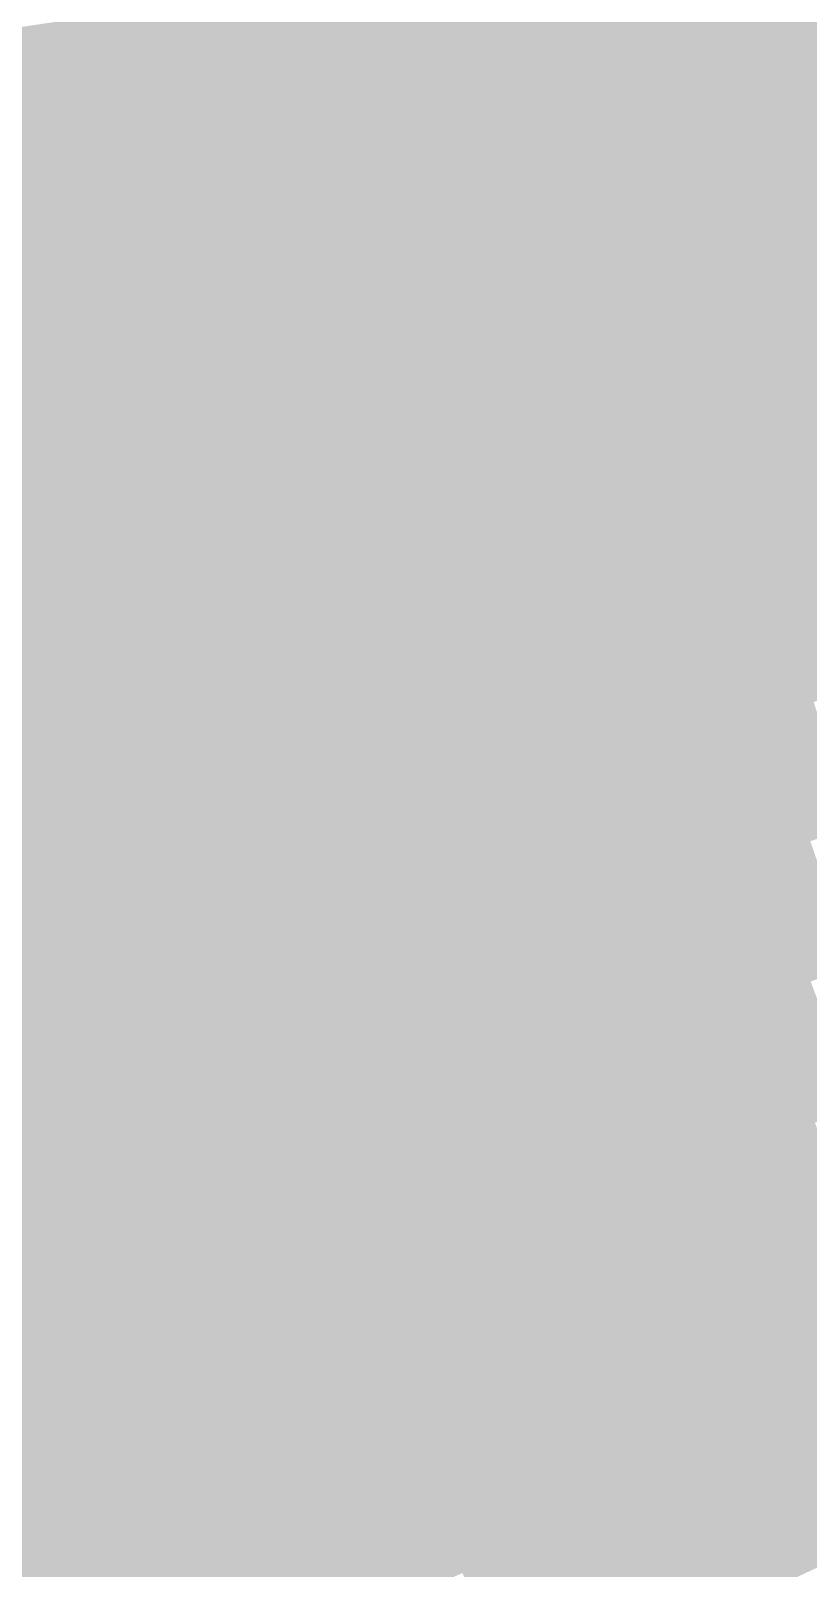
# Model space of a CAD drawing. Header units: inches. Extents: x -266 to 784, y -170 to 213.
# Drawn here: x -130.21 to -113.04, y -53.39 to -19.43 of the extents above; entities that cross this region are included whole.
import ezdxf

# ---------------------------------------------------------------- set-up
doc = ezdxf.new("R2010")
doc.units = ezdxf.units.IN
doc.header["$MEASUREMENT"] = 0

msp = doc.modelspace()

# ---------------------------------------------------------------- linework, layer by layer
at = {"color": 141, "true_color": 0x74d7ea}
msp.add_solid([(-113.306929, -19.660617), (-114.292207, -19.831579), (-113.755299, -16.874005), (-114.744475, -17.020735)], dxfattribs=at)
at = {"color": 141, "true_color": 0x76dbee}
msp.add_solid([(-112.321651, -19.489655), (-113.306929, -19.660617), (-112.766122, -16.727274), (-113.755299, -16.874005)], dxfattribs=at)
at = {"color": 133, "true_color": 0x6eccdd}
msp.add_solid([(-116.262762, -20.173503), (-117.248039, -20.344465), (-116.722828, -17.314196), (-117.712005, -17.460926)], dxfattribs=at)
at = {"color": 133, "true_color": 0x70cfe1}
msp.add_solid([(-115.277484, -20.002541), (-116.262762, -20.173503), (-115.733652, -17.167466), (-116.722828, -17.314196)], dxfattribs=at)
at = {"color": 133, "true_color": 0x72d3e5}
msp.add_solid([(-114.292207, -19.831579), (-115.277484, -20.002541), (-114.744475, -17.020735), (-115.733652, -17.167466)], dxfattribs=at)
at = {"color": 133, "true_color": 0x6ac4d4}
msp.add_solid([(-118.233317, -20.515427), (-119.218595, -20.686389), (-118.701181, -17.607657), (-119.690358, -17.754387)], dxfattribs=at)
at = {"color": 133, "true_color": 0x6cc8d9}
msp.add_solid([(-117.248039, -20.344465), (-118.233317, -20.515427), (-117.712005, -17.460926), (-118.701181, -17.607657)], dxfattribs=at)
at = {"color": 143, "true_color": 0x65bccc}
msp.add_solid([(-120.203872, -20.85735), (-121.18915, -21.028312), (-120.679534, -17.901118), (-121.668711, -18.047848)], dxfattribs=at)
at = {"color": 133, "true_color": 0x68c0d0}
msp.add_solid([(-119.218595, -20.686389), (-120.203872, -20.85735), (-119.690358, -17.754387), (-120.679534, -17.901118)], dxfattribs=at)
at = {"color": 143, "true_color": 0x61b4c3}
msp.add_solid([(-122.174428, -21.199274), (-123.159705, -21.370236), (-122.657887, -18.194579), (-123.647064, -18.341309)], dxfattribs=at)
at = {"color": 143, "true_color": 0x63b8c8}
msp.add_solid([(-121.18915, -21.028312), (-122.174428, -21.199274), (-121.668711, -18.047848), (-122.657887, -18.194579)], dxfattribs=at)
at = {"color": 143, "true_color": 0x5ba8b6}
msp.add_solid([(-125.130261, -21.71216), (-126.115538, -21.883122), (-125.625417, -18.63477), (-126.614593, -18.781501)], dxfattribs=at)
at = {"color": 143, "true_color": 0x5dacbb}
msp.add_solid([(-124.144983, -21.541198), (-125.130261, -21.71216), (-124.63624, -18.48804), (-125.625417, -18.63477)], dxfattribs=at)
at = {"color": 143, "true_color": 0x5fb0bf}
msp.add_solid([(-123.159705, -21.370236), (-124.144983, -21.541198), (-123.647064, -18.341309), (-124.63624, -18.48804)], dxfattribs=at)
at = {"color": 135, "true_color": 0x56a0ae}
msp.add_solid([(-127.100816, -22.054084), (-128.086094, -22.225046), (-127.60377, -18.928231), (-128.592946, -19.074962)], dxfattribs=at)
at = {"color": 135, "true_color": 0x59a4b2}
msp.add_solid([(-126.115538, -21.883122), (-127.100816, -22.054084), (-126.614593, -18.781501), (-127.60377, -18.928231)], dxfattribs=at)
at = {"color": 135, "true_color": 0x5298a5}
msp.add_solid([(-129.071371, -22.396007), (-130.056649, -22.566969), (-129.582123, -19.221692), (-130.571299, -19.368423)], dxfattribs=at)
at = {"color": 135, "true_color": 0x549caa}
msp.add_solid([(-128.086094, -22.225046), (-129.071371, -22.396007), (-128.592946, -19.074962), (-129.582123, -19.221692)], dxfattribs=at)
at = {"color": 135, "true_color": 0x5094a1}
msp.add_solid([(-130.056649, -22.566969), (-131.041926, -22.737931), (-130.571299, -19.368423), (-131.560476, -19.515153)], dxfattribs=at)
at = {"color": 141, "true_color": 0x74d5ea}
msp.add_solid([(-112.790307, -22.435387), (-113.771093, -22.630477), (-113.306929, -19.660617), (-114.292207, -19.831579)], dxfattribs=at)
at = {"color": 141, "true_color": 0x76d8ee}
msp.add_solid([(-111.809522, -22.240297), (-112.790307, -22.435387), (-112.321651, -19.489655), (-113.306929, -19.660617)], dxfattribs=at)
at = {"color": 133, "true_color": 0x70cde1}
msp.add_solid([(-114.751878, -22.825568), (-115.732663, -23.020658), (-115.277484, -20.002541), (-116.262762, -20.173503)], dxfattribs=at)
at = {"color": 133, "true_color": 0x72d1e5}
msp.add_solid([(-113.771093, -22.630477), (-114.751878, -22.825568), (-114.292207, -19.831579), (-115.277484, -20.002541)], dxfattribs=at)
at = {"color": 133, "true_color": 0x6cc5d9}
msp.add_solid([(-116.713448, -23.215748), (-117.694234, -23.410839), (-117.248039, -20.344465), (-118.233317, -20.515427)], dxfattribs=at)
at = {"color": 133, "true_color": 0x6ec9dd}
msp.add_solid([(-115.732663, -23.020658), (-116.713448, -23.215748), (-116.262762, -20.173503), (-117.248039, -20.344465)], dxfattribs=at)
at = {"color": 143, "true_color": 0x68bdd0}
msp.add_solid([(-118.675019, -23.605929), (-119.655804, -23.801019), (-119.218595, -20.686389), (-120.203872, -20.85735)], dxfattribs=at)
at = {"color": 133, "true_color": 0x6ac1d4}
msp.add_solid([(-117.694234, -23.410839), (-118.675019, -23.605929), (-118.233317, -20.515427), (-119.218595, -20.686389)], dxfattribs=at)
at = {"color": 143, "true_color": 0x63b6c8}
msp.add_solid([(-120.636589, -23.99611), (-121.617375, -24.1912), (-121.18915, -21.028312), (-122.174428, -21.199274)], dxfattribs=at)
at = {"color": 143, "true_color": 0x65b9cc}
msp.add_solid([(-119.655804, -23.801019), (-120.636589, -23.99611), (-120.203872, -20.85735), (-121.18915, -21.028312)], dxfattribs=at)
at = {"color": 143, "true_color": 0x5faebf}
msp.add_solid([(-122.59816, -24.38629), (-123.578945, -24.581381), (-123.159705, -21.370236), (-124.144983, -21.541198)], dxfattribs=at)
at = {"color": 143, "true_color": 0x61b2c3}
msp.add_solid([(-121.617375, -24.1912), (-122.59816, -24.38629), (-122.174428, -21.199274), (-123.159705, -21.370236)], dxfattribs=at)
at = {"color": 143, "true_color": 0x5ba6b6}
msp.add_solid([(-124.559731, -24.776471), (-125.540516, -24.971561), (-125.130261, -21.71216), (-126.115538, -21.883122)], dxfattribs=at)
at = {"color": 143, "true_color": 0x5daabb}
msp.add_solid([(-123.578945, -24.581381), (-124.559731, -24.776471), (-124.144983, -21.541198), (-125.130261, -21.71216)], dxfattribs=at)
at = {"color": 135, "true_color": 0x569eae}
msp.add_solid([(-126.521301, -25.166652), (-127.502086, -25.361742), (-127.100816, -22.054084), (-128.086094, -22.225046)], dxfattribs=at)
at = {"color": 135, "true_color": 0x59a2b2}
msp.add_solid([(-125.540516, -24.971561), (-126.521301, -25.166652), (-126.115538, -21.883122), (-127.100816, -22.054084)], dxfattribs=at)
at = {"color": 135, "true_color": 0x5296a5}
msp.add_solid([(-128.482872, -25.556832), (-129.463657, -25.751922), (-129.071371, -22.396007), (-130.056649, -22.566969)], dxfattribs=at)
at = {"color": 135, "true_color": 0x549aaa}
msp.add_solid([(-127.502086, -25.361742), (-128.482872, -25.556832), (-128.086094, -22.225046), (-129.071371, -22.396007)], dxfattribs=at)
at = {"color": 135, "true_color": 0x5093a1}
msp.add_solid([(-129.463657, -25.751922), (-130.444442, -25.947013), (-130.056649, -22.566969), (-131.041926, -22.737931)], dxfattribs=at)
at = {"color": 133, "true_color": 0x72cee5}
msp.add_solid([(-113.181447, -25.415744), (-114.157149, -25.634845), (-113.771093, -22.630477), (-114.751878, -22.825568)], dxfattribs=at)
at = {"color": 141, "true_color": 0x74d2ea}
msp.add_solid([(-112.205745, -25.196643), (-113.181447, -25.415744), (-112.790307, -22.435387), (-113.771093, -22.630477)], dxfattribs=at)
at = {"color": 133, "true_color": 0x6ec6dd}
msp.add_solid([(-115.132851, -25.853946), (-116.108553, -26.073048), (-115.732663, -23.020658), (-116.713448, -23.215748)], dxfattribs=at)
at = {"color": 133, "true_color": 0x70cae1}
msp.add_solid([(-114.157149, -25.634845), (-115.132851, -25.853946), (-114.751878, -22.825568), (-115.732663, -23.020658)], dxfattribs=at)
at = {"color": 133, "true_color": 0x6abfd4}
msp.add_solid([(-117.084256, -26.292149), (-118.059958, -26.51125), (-117.694234, -23.410839), (-118.675019, -23.605929)], dxfattribs=at)
at = {"color": 133, "true_color": 0x6cc2d9}
msp.add_solid([(-116.108553, -26.073048), (-117.084256, -26.292149), (-116.713448, -23.215748), (-117.694234, -23.410839)], dxfattribs=at)
at = {"color": 143, "true_color": 0x68bbd0}
msp.add_solid([(-118.059958, -26.51125), (-119.03566, -26.730351), (-118.675019, -23.605929), (-119.655804, -23.801019)], dxfattribs=at)
at = {"color": 143, "true_color": 0x63b3c8}
msp.add_solid([(-120.011362, -26.949453), (-120.987064, -27.168554), (-120.636589, -23.99611), (-121.617375, -24.1912)], dxfattribs=at)
at = {"color": 143, "true_color": 0x65b7cc}
msp.add_solid([(-119.03566, -26.730351), (-120.011362, -26.949453), (-119.655804, -23.801019), (-120.636589, -23.99611)], dxfattribs=at)
at = {"color": 143, "true_color": 0x5fabbf}
msp.add_solid([(-121.962766, -27.387655), (-122.938468, -27.606756), (-122.59816, -24.38629), (-123.578945, -24.581381)], dxfattribs=at)
at = {"color": 143, "true_color": 0x61afc3}
msp.add_solid([(-120.987064, -27.168554), (-121.962766, -27.387655), (-121.617375, -24.1912), (-122.59816, -24.38629)], dxfattribs=at)
at = {"color": 153, "true_color": 0x5ba4b6}
msp.add_solid([(-123.914171, -27.825857), (-124.889873, -28.044959), (-124.559731, -24.776471), (-125.540516, -24.971561)], dxfattribs=at)
at = {"color": 143, "true_color": 0x5da8bb}
msp.add_solid([(-122.938468, -27.606756), (-123.914171, -27.825857), (-123.578945, -24.581381), (-124.559731, -24.776471)], dxfattribs=at)
at = {"color": 135, "true_color": 0x59a0b2}
msp.add_solid([(-124.889873, -28.044959), (-125.865575, -28.26406), (-125.540516, -24.971561), (-126.521301, -25.166652)], dxfattribs=at)
at = {"color": 135, "true_color": 0x5498aa}
msp.add_solid([(-126.841277, -28.483161), (-127.816979, -28.702262), (-127.502086, -25.361742), (-128.482872, -25.556832)], dxfattribs=at)
at = {"color": 135, "true_color": 0x569cae}
msp.add_solid([(-125.865575, -28.26406), (-126.841277, -28.483161), (-126.521301, -25.166652), (-127.502086, -25.361742)], dxfattribs=at)
at = {"color": 133, "true_color": 0x72cbe5}
msp.add_solid([(-112.523625, -28.185701), (-113.493657, -28.428681), (-113.181447, -25.415744), (-114.157149, -25.634845)], dxfattribs=at)
at = {"color": 141, "true_color": 0x74cfea}
msp.add_solid([(-111.553594, -27.942721), (-112.523625, -28.185701), (-112.205745, -25.196643), (-113.181447, -25.415744)], dxfattribs=at)
at = {"color": 135, "true_color": 0x5091a1}
msp.add_solid([(-128.792681, -28.921364), (-129.768383, -29.140465), (-129.463657, -25.751922), (-130.444442, -25.947013)], dxfattribs=at)
at = {"color": 135, "true_color": 0x5294a5}
msp.add_solid([(-127.816979, -28.702262), (-128.792681, -28.921364), (-128.482872, -25.556832), (-129.463657, -25.751922)], dxfattribs=at)
at = {"color": 133, "true_color": 0x70c8e1}
msp.add_solid([(-113.493657, -28.428681), (-114.463688, -28.671661), (-114.157149, -25.634845), (-115.132851, -25.853946)], dxfattribs=at)
at = {"color": 145, "true_color": 0x4e8d9d}
msp.add_solid([(-129.768383, -29.140465), (-130.744085, -29.359566), (-130.444442, -25.947013), (-131.425228, -26.142103)], dxfattribs=at)
at = {"color": 133, "true_color": 0x6cc0d9}
msp.add_solid([(-115.433719, -28.914641), (-116.40375, -29.157622), (-116.108553, -26.073048), (-117.084256, -26.292149)], dxfattribs=at)
at = {"color": 133, "true_color": 0x6ec4dd}
msp.add_solid([(-114.463688, -28.671661), (-115.433719, -28.914641), (-115.132851, -25.853946), (-116.108553, -26.073048)], dxfattribs=at)
at = {"color": 143, "true_color": 0x6abcd4}
msp.add_solid([(-116.40375, -29.157622), (-117.373782, -29.400602), (-117.084256, -26.292149), (-118.059958, -26.51125)], dxfattribs=at)
at = {"color": 143, "true_color": 0x65b5cc}
msp.add_solid([(-118.343813, -29.643582), (-119.313844, -29.886562), (-119.03566, -26.730351), (-120.011362, -26.949453)], dxfattribs=at)
at = {"color": 143, "true_color": 0x68b8d0}
msp.add_solid([(-117.373782, -29.400602), (-118.343813, -29.643582), (-118.059958, -26.51125), (-119.03566, -26.730351)], dxfattribs=at)
at = {"color": 143, "true_color": 0x63b1c8}
msp.add_solid([(-119.313844, -29.886562), (-120.283875, -30.129542), (-120.011362, -26.949453), (-120.987064, -27.168554)], dxfattribs=at)
at = {"color": 143, "true_color": 0x5fa9bf}
msp.add_solid([(-121.253907, -30.372522), (-122.223938, -30.615503), (-121.962766, -27.387655), (-122.938468, -27.606756)], dxfattribs=at)
at = {"color": 143, "true_color": 0x61adc3}
msp.add_solid([(-120.283875, -30.129542), (-121.253907, -30.372522), (-120.987064, -27.168554), (-121.962766, -27.387655)], dxfattribs=at)
at = {"color": 153, "true_color": 0x5ba2b6}
msp.add_solid([(-123.193969, -30.858483), (-124.164, -31.101463), (-123.914171, -27.825857), (-124.889873, -28.044959)], dxfattribs=at)
at = {"color": 153, "true_color": 0x5da5bb}
msp.add_solid([(-122.223938, -30.615503), (-123.193969, -30.858483), (-122.938468, -27.606756), (-123.914171, -27.825857)], dxfattribs=at)
at = {"color": 135, "true_color": 0x599eb2}
msp.add_solid([(-124.164, -31.101463), (-125.134032, -31.344443), (-124.889873, -28.044959), (-125.865575, -28.26406)], dxfattribs=at)
at = {"color": 135, "true_color": 0x5496aa}
msp.add_solid([(-126.104063, -31.587423), (-127.074094, -31.830404), (-126.841277, -28.483161), (-127.816979, -28.702262)], dxfattribs=at)
at = {"color": 135, "true_color": 0x569aae}
msp.add_solid([(-125.134032, -31.344443), (-126.104063, -31.587423), (-125.865575, -28.26406), (-126.841277, -28.483161)], dxfattribs=at)
at = {"color": 133, "true_color": 0x70c5e1}
msp.add_solid([(-112.7618, -31.205393), (-113.725576, -31.472105), (-113.493657, -28.428681), (-114.463688, -28.671661)], dxfattribs=at)
at = {"color": 133, "true_color": 0x72c9e5}
msp.add_solid([(-111.798024, -30.93868), (-112.7618, -31.205393), (-112.523625, -28.185701), (-113.493657, -28.428681)], dxfattribs=at)
at = {"color": 135, "true_color": 0x5293a5}
msp.add_solid([(-127.074094, -31.830404), (-128.044125, -32.073384), (-127.816979, -28.702262), (-128.792681, -28.921364)], dxfattribs=at)
at = {"color": 133, "true_color": 0x6ec1dd}
msp.add_solid([(-113.725576, -31.472105), (-114.689352, -31.738818), (-114.463688, -28.671661), (-115.433719, -28.914641)], dxfattribs=at)
at = {"color": 145, "true_color": 0x4e8b9d}
msp.add_solid([(-129.014157, -32.316364), (-129.984188, -32.559344), (-129.768383, -29.140465), (-130.744085, -29.359566)], dxfattribs=at)
at = {"color": 135, "true_color": 0x508fa1}
msp.add_solid([(-128.044125, -32.073384), (-129.014157, -32.316364), (-128.792681, -28.921364), (-129.768383, -29.140465)], dxfattribs=at)
at = {"color": 143, "true_color": 0x6abad4}
msp.add_solid([(-115.653128, -32.005531), (-116.616904, -32.272244), (-116.40375, -29.157622), (-117.373782, -29.400602)], dxfattribs=at)
at = {"color": 143, "true_color": 0x6cbdd9}
msp.add_solid([(-114.689352, -31.738818), (-115.653128, -32.005531), (-115.433719, -28.914641), (-116.40375, -29.157622)], dxfattribs=at)
at = {"color": 145, "true_color": 0x4c8799}
msp.add_solid([(-129.984188, -32.559344), (-130.954219, -32.802324), (-130.744085, -29.359566), (-131.719788, -29.578667)], dxfattribs=at)
at = {"color": 143, "true_color": 0x68b6d0}
msp.add_solid([(-116.616904, -32.272244), (-117.58068, -32.538956), (-117.373782, -29.400602), (-118.343813, -29.643582)], dxfattribs=at)
at = {"color": 143, "true_color": 0x65b2cc}
msp.add_solid([(-117.58068, -32.538956), (-118.544456, -32.805669), (-118.343813, -29.643582), (-119.313844, -29.886562)], dxfattribs=at)
at = {"color": 143, "true_color": 0x61abc3}
msp.add_solid([(-119.508232, -33.072382), (-120.472008, -33.339095), (-120.283875, -30.129542), (-121.253907, -30.372522)], dxfattribs=at)
at = {"color": 143, "true_color": 0x63aec8}
msp.add_solid([(-118.544456, -32.805669), (-119.508232, -33.072382), (-119.313844, -29.886562), (-120.283875, -30.129542)], dxfattribs=at)
at = {"color": 143, "true_color": 0x5fa7bf}
msp.add_solid([(-120.472008, -33.339095), (-121.435784, -33.605807), (-121.253907, -30.372522), (-122.223938, -30.615503)], dxfattribs=at)
at = {"color": 153, "true_color": 0x5ba0b6}
msp.add_solid([(-122.39956, -33.87252), (-123.363336, -34.139233), (-123.193969, -30.858483), (-124.164, -31.101463)], dxfattribs=at)
at = {"color": 153, "true_color": 0x5da3bb}
msp.add_solid([(-121.435784, -33.605807), (-122.39956, -33.87252), (-122.223938, -30.615503), (-123.193969, -30.858483)], dxfattribs=at)
at = {"color": 135, "true_color": 0x599cb2}
msp.add_solid([(-123.363336, -34.139233), (-124.327112, -34.405946), (-124.164, -31.101463), (-125.134032, -31.344443)], dxfattribs=at)
at = {"color": 133, "true_color": 0x70c2e1}
msp.add_solid([(-111.962019, -33.963307), (-112.91896, -34.253592), (-112.7618, -31.205393), (-113.725576, -31.472105)], dxfattribs=at)
at = {"color": 135, "true_color": 0x5698ae}
msp.add_solid([(-124.327112, -34.405946), (-125.290889, -34.672658), (-125.134032, -31.344443), (-126.104063, -31.587423)], dxfattribs=at)
at = {"color": 133, "true_color": 0x6ebfdd}
msp.add_solid([(-112.91896, -34.253592), (-113.8759, -34.543877), (-113.725576, -31.472105), (-114.689352, -31.738818)], dxfattribs=at)
at = {"color": 135, "true_color": 0x5291a5}
msp.add_solid([(-126.254665, -34.939371), (-127.218441, -35.206084), (-127.074094, -31.830404), (-128.044125, -32.073384)], dxfattribs=at)
at = {"color": 135, "true_color": 0x5494aa}
msp.add_solid([(-125.290889, -34.672658), (-126.254665, -34.939371), (-126.104063, -31.587423), (-127.074094, -31.830404)], dxfattribs=at)
at = {"color": 143, "true_color": 0x6cbbd9}
msp.add_solid([(-113.8759, -34.543877), (-114.83284, -34.834161), (-114.689352, -31.738818), (-115.653128, -32.005531)], dxfattribs=at)
at = {"color": 145, "true_color": 0x508da1}
msp.add_solid([(-127.218441, -35.206084), (-128.182217, -35.472797), (-128.044125, -32.073384), (-129.014157, -32.316364)], dxfattribs=at)
at = {"color": 143, "true_color": 0x6ab7d4}
msp.add_solid([(-114.83284, -34.834161), (-115.789781, -35.124446), (-115.653128, -32.005531), (-116.616904, -32.272244)], dxfattribs=at)
at = {"color": 145, "true_color": 0x4c8599}
msp.add_solid([(-129.145993, -35.739509), (-130.109769, -36.006222), (-129.984188, -32.559344), (-130.954219, -32.802324)], dxfattribs=at)
at = {"color": 145, "true_color": 0x4e899d}
msp.add_solid([(-128.182217, -35.472797), (-129.145993, -35.739509), (-129.014157, -32.316364), (-129.984188, -32.559344)], dxfattribs=at)
at = {"color": 143, "true_color": 0x65b0cc}
msp.add_solid([(-116.746721, -35.414731), (-117.703661, -35.705015), (-117.58068, -32.538956), (-118.544456, -32.805669)], dxfattribs=at)
at = {"color": 143, "true_color": 0x68b3d0}
msp.add_solid([(-115.789781, -35.124446), (-116.746721, -35.414731), (-116.616904, -32.272244), (-117.58068, -32.538956)], dxfattribs=at)
at = {"color": 145, "true_color": 0x4a8294}
msp.add_solid([(-130.109769, -36.006222), (-131.073545, -36.272935), (-130.954219, -32.802324), (-131.92425, -33.045304)], dxfattribs=at)
at = {"color": 143, "true_color": 0x63acc8}
msp.add_solid([(-117.703661, -35.705015), (-118.660602, -35.9953), (-118.544456, -32.805669), (-119.508232, -33.072382)], dxfattribs=at)
at = {"color": 143, "true_color": 0x61a8c3}
msp.add_solid([(-118.660602, -35.9953), (-119.617542, -36.285585), (-119.508232, -33.072382), (-120.472008, -33.339095)], dxfattribs=at)
at = {"color": 153, "true_color": 0x5da1bb}
msp.add_solid([(-120.574482, -36.575869), (-121.531423, -36.866154), (-121.435784, -33.605807), (-122.39956, -33.87252)], dxfattribs=at)
at = {"color": 153, "true_color": 0x5fa5bf}
msp.add_solid([(-119.617542, -36.285585), (-120.574482, -36.575869), (-120.472008, -33.339095), (-121.435784, -33.605807)], dxfattribs=at)
at = {"color": 153, "true_color": 0x5b9db6}
msp.add_solid([(-121.531423, -36.866154), (-122.488363, -37.156439), (-122.39956, -33.87252), (-123.363336, -34.139233)], dxfattribs=at)
at = {"color": 135, "true_color": 0x599ab2}
msp.add_solid([(-122.488363, -37.156439), (-123.445303, -37.446723), (-123.363336, -34.139233), (-124.327112, -34.405946)], dxfattribs=at)
at = {"color": 143, "true_color": 0x6ebcdd}
msp.add_solid([(-112.044325, -37.014445), (-112.993853, -37.328127), (-112.91896, -34.253592), (-113.8759, -34.543877)], dxfattribs=at)
at = {"color": 135, "true_color": 0x5696ae}
msp.add_solid([(-123.445303, -37.446723), (-124.402244, -37.737008), (-124.327112, -34.405946), (-125.290889, -34.672658)], dxfattribs=at)
at = {"color": 143, "true_color": 0x6cb8d9}
msp.add_solid([(-112.993853, -37.328127), (-113.943382, -37.641809), (-113.8759, -34.543877), (-114.83284, -34.834161)], dxfattribs=at)
at = {"color": 135, "true_color": 0x528fa5}
msp.add_solid([(-125.359184, -38.027293), (-126.316124, -38.317577), (-126.254665, -34.939371), (-127.218441, -35.206084)], dxfattribs=at)
at = {"color": 135, "true_color": 0x5492aa}
msp.add_solid([(-124.402244, -37.737008), (-125.359184, -38.027293), (-125.290889, -34.672658), (-126.254665, -34.939371)], dxfattribs=at)
at = {"color": 143, "true_color": 0x6ab5d4}
msp.add_solid([(-113.943382, -37.641809), (-114.89291, -37.955491), (-114.83284, -34.834161), (-115.789781, -35.124446)], dxfattribs=at)
at = {"color": 145, "true_color": 0x508ba1}
msp.add_solid([(-126.316124, -38.317577), (-127.273065, -38.607862), (-127.218441, -35.206084), (-128.182217, -35.472797)], dxfattribs=at)
at = {"color": 143, "true_color": 0x68b1d0}
msp.add_solid([(-114.89291, -37.955491), (-115.842438, -38.269172), (-115.789781, -35.124446), (-116.746721, -35.414731)], dxfattribs=at)
at = {"color": 145, "true_color": 0x4e879d}
msp.add_solid([(-127.273065, -38.607862), (-128.230005, -38.898147), (-128.182217, -35.472797), (-129.145993, -35.739509)], dxfattribs=at)
at = {"color": 143, "true_color": 0x65adcc}
msp.add_solid([(-115.842438, -38.269172), (-116.791966, -38.582854), (-116.746721, -35.414731), (-117.703661, -35.705015)], dxfattribs=at)
at = {"color": 145, "true_color": 0x4c8499}
msp.add_solid([(-128.230005, -38.898147), (-129.186945, -39.188431), (-129.145993, -35.739509), (-130.109769, -36.006222)], dxfattribs=at)
at = {"color": 143, "true_color": 0x63aac8}
msp.add_solid([(-116.791966, -38.582854), (-117.741494, -38.896536), (-117.703661, -35.705015), (-118.660602, -35.9953)], dxfattribs=at)
at = {"color": 145, "true_color": 0x487c90}
msp.add_solid([(-130.143886, -39.478716), (-131.100826, -39.769001), (-131.073545, -36.272935), (-132.037321, -36.539648)], dxfattribs=at)
at = {"color": 145, "true_color": 0x4a8094}
msp.add_solid([(-129.186945, -39.188431), (-130.143886, -39.478716), (-130.109769, -36.006222), (-131.073545, -36.272935)], dxfattribs=at)
at = {"color": 153, "true_color": 0x5fa3bf}
msp.add_solid([(-118.691023, -39.210218), (-119.640551, -39.523899), (-119.617542, -36.285585), (-120.574482, -36.575869)], dxfattribs=at)
at = {"color": 143, "true_color": 0x61a6c3}
msp.add_solid([(-117.741494, -38.896536), (-118.691023, -39.210218), (-118.660602, -35.9953), (-119.617542, -36.285585)], dxfattribs=at)
at = {"color": 153, "true_color": 0x5d9fbb}
msp.add_solid([(-119.640551, -39.523899), (-120.590079, -39.837581), (-120.574482, -36.575869), (-121.531423, -36.866154)], dxfattribs=at)
at = {"color": 153, "true_color": 0x5b9bb6}
msp.add_solid([(-120.590079, -39.837581), (-121.539607, -40.151263), (-121.531423, -36.866154), (-122.488363, -37.156439)], dxfattribs=at)
at = {"color": 135, "true_color": 0x5998b2}
msp.add_solid([(-121.539607, -40.151263), (-122.489135, -40.464944), (-122.488363, -37.156439), (-123.445303, -37.446723)], dxfattribs=at)
at = {"color": 143, "true_color": 0x6cb6d9}
msp.add_solid([(-112.043744, -40.089893), (-112.985288, -40.426782), (-112.993853, -37.328127), (-113.943382, -37.641809)], dxfattribs=at)
at = {"color": 135, "true_color": 0x5694ae}
msp.add_solid([(-122.489135, -40.464944), (-123.438663, -40.778626), (-123.445303, -37.446723), (-124.402244, -37.737008)], dxfattribs=at)
at = {"color": 143, "true_color": 0x6ab2d4}
msp.add_solid([(-112.985288, -40.426782), (-113.926832, -40.763672), (-113.943382, -37.641809), (-114.89291, -37.955491)], dxfattribs=at)
at = {"color": 145, "true_color": 0x528da5}
msp.add_solid([(-124.388192, -41.092308), (-125.33772, -41.40599), (-125.359184, -38.027293), (-126.316124, -38.317577)], dxfattribs=at)
at = {"color": 135, "true_color": 0x5490aa}
msp.add_solid([(-123.438663, -40.778626), (-124.388192, -41.092308), (-124.402244, -37.737008), (-125.359184, -38.027293)], dxfattribs=at)
at = {"color": 143, "true_color": 0x68afd0}
msp.add_solid([(-113.926832, -40.763672), (-114.868376, -41.100562), (-114.89291, -37.955491), (-115.842438, -38.269172)], dxfattribs=at)
at = {"color": 145, "true_color": 0x5089a1}
msp.add_solid([(-125.33772, -41.40599), (-126.287248, -41.719671), (-126.316124, -38.317577), (-127.273065, -38.607862)], dxfattribs=at)
at = {"color": 143, "true_color": 0x65abcc}
msp.add_solid([(-114.868376, -41.100562), (-115.80992, -41.437452), (-115.842438, -38.269172), (-116.791966, -38.582854)], dxfattribs=at)
at = {"color": 145, "true_color": 0x4e859d}
msp.add_solid([(-126.287248, -41.719671), (-127.236776, -42.033353), (-127.273065, -38.607862), (-128.230005, -38.898147)], dxfattribs=at)
at = {"color": 143, "true_color": 0x63a7c8}
msp.add_solid([(-115.80992, -41.437452), (-116.751464, -41.774342), (-116.791966, -38.582854), (-117.741494, -38.896536)], dxfattribs=at)
at = {"color": 145, "true_color": 0x4c8299}
msp.add_solid([(-127.236776, -42.033353), (-128.186304, -42.347035), (-128.230005, -38.898147), (-129.186945, -39.188431)], dxfattribs=at)
at = {"color": 153, "true_color": 0x61a4c3}
msp.add_solid([(-116.751464, -41.774342), (-117.693008, -42.111232), (-117.741494, -38.896536), (-118.691023, -39.210218)], dxfattribs=at)
at = {"color": 145, "true_color": 0x4a7e94}
msp.add_solid([(-128.186304, -42.347035), (-129.135833, -42.660717), (-129.186945, -39.188431), (-130.143886, -39.478716)], dxfattribs=at)
at = {"color": 153, "true_color": 0x5fa0bf}
msp.add_solid([(-117.693008, -42.111232), (-118.634552, -42.448122), (-118.691023, -39.210218), (-119.640551, -39.523899)], dxfattribs=at)
at = {"color": 155, "true_color": 0x487b90}
msp.add_solid([(-129.135833, -42.660717), (-130.085361, -42.974398), (-130.143886, -39.478716), (-131.100826, -39.769001)], dxfattribs=at)
at = {"color": 153, "true_color": 0x5d9dbb}
msp.add_solid([(-118.634552, -42.448122), (-119.576096, -42.785011), (-119.640551, -39.523899), (-120.590079, -39.837581)], dxfattribs=at)
at = {"color": 155, "true_color": 0x45778c}
msp.add_solid([(-130.085361, -42.974398), (-131.034889, -43.28808), (-131.100826, -39.769001), (-132.057766, -40.059285)], dxfattribs=at)
at = {"color": 153, "true_color": 0x5b99b6}
msp.add_solid([(-119.576096, -42.785011), (-120.51764, -43.121901), (-120.590079, -39.837581), (-121.539607, -40.151263)], dxfattribs=at)
at = {"color": 135, "true_color": 0x5995b2}
msp.add_solid([(-120.51764, -43.121901), (-121.459184, -43.458791), (-121.539607, -40.151263), (-122.489135, -40.464944)], dxfattribs=at)
at = {"color": 135, "true_color": 0x5692ae}
msp.add_solid([(-121.459184, -43.458791), (-122.400728, -43.795681), (-122.489135, -40.464944), (-123.438663, -40.778626)], dxfattribs=at)
at = {"color": 143, "true_color": 0x6ab0d4}
msp.add_solid([(-111.959136, -43.187404), (-112.892129, -43.547299), (-112.985288, -40.426782), (-113.926832, -40.763672)], dxfattribs=at)
at = {"color": 145, "true_color": 0x548eaa}
msp.add_solid([(-122.400728, -43.795681), (-123.342273, -44.132571), (-123.438663, -40.778626), (-124.388192, -41.092308)], dxfattribs=at)
at = {"color": 143, "true_color": 0x68acd0}
msp.add_solid([(-112.892129, -43.547299), (-113.825121, -43.907194), (-113.926832, -40.763672), (-114.868376, -41.100562)], dxfattribs=at)
at = {"color": 145, "true_color": 0x5087a1}
msp.add_solid([(-124.283817, -44.469461), (-125.225361, -44.80635), (-125.33772, -41.40599), (-126.287248, -41.719671)], dxfattribs=at)
at = {"color": 145, "true_color": 0x528ba5}
msp.add_solid([(-123.342273, -44.132571), (-124.283817, -44.469461), (-124.388192, -41.092308), (-125.33772, -41.40599)], dxfattribs=at)
at = {"color": 143, "true_color": 0x65a9cc}
msp.add_solid([(-113.825121, -43.907194), (-114.758114, -44.267089), (-114.868376, -41.100562), (-115.80992, -41.437452)], dxfattribs=at)
at = {"color": 145, "true_color": 0x4e849d}
msp.add_solid([(-125.225361, -44.80635), (-126.166905, -45.14324), (-126.287248, -41.719671), (-127.236776, -42.033353)], dxfattribs=at)
at = {"color": 153, "true_color": 0x63a5c8}
msp.add_solid([(-114.758114, -44.267089), (-115.691107, -44.626985), (-115.80992, -41.437452), (-116.751464, -41.774342)], dxfattribs=at)
at = {"color": 145, "true_color": 0x4c8099}
msp.add_solid([(-126.166905, -45.14324), (-127.108449, -45.48013), (-127.236776, -42.033353), (-128.186304, -42.347035)], dxfattribs=at)
at = {"color": 153, "true_color": 0x61a2c3}
msp.add_solid([(-115.691107, -44.626985), (-116.6241, -44.98688), (-116.751464, -41.774342), (-117.693008, -42.111232)], dxfattribs=at)
at = {"color": 145, "true_color": 0x4a7c94}
msp.add_solid([(-127.108449, -45.48013), (-128.049993, -45.81702), (-128.186304, -42.347035), (-129.135833, -42.660717)], dxfattribs=at)
at = {"color": 153, "true_color": 0x5f9ebf}
msp.add_solid([(-116.6241, -44.98688), (-117.557093, -45.346775), (-117.693008, -42.111232), (-118.634552, -42.448122)], dxfattribs=at)
at = {"color": 155, "true_color": 0x487990}
msp.add_solid([(-128.049993, -45.81702), (-128.991537, -46.15391), (-129.135833, -42.660717), (-130.085361, -42.974398)], dxfattribs=at)
at = {"color": 153, "true_color": 0x5d9abb}
msp.add_solid([(-117.557093, -45.346775), (-118.490085, -45.70667), (-118.634552, -42.448122), (-119.576096, -42.785011)], dxfattribs=at)
at = {"color": 155, "true_color": 0x45758c}
msp.add_solid([(-128.991537, -46.15391), (-129.933081, -46.4908), (-130.085361, -42.974398), (-131.034889, -43.28808)], dxfattribs=at)
at = {"color": 135, "true_color": 0x5993b2}
msp.add_solid([(-119.423078, -46.066565), (-120.356071, -46.42646), (-120.51764, -43.121901), (-121.459184, -43.458791)], dxfattribs=at)
at = {"color": 153, "true_color": 0x5b97b6}
msp.add_solid([(-118.490085, -45.70667), (-119.423078, -46.066565), (-119.576096, -42.785011), (-120.51764, -43.121901)], dxfattribs=at)
at = {"color": 147, "true_color": 0x437288}
msp.add_solid([(-129.933081, -46.4908), (-130.874625, -46.82769), (-131.034889, -43.28808), (-131.984417, -43.601762)], dxfattribs=at)
at = {"color": 135, "true_color": 0x5690ae}
msp.add_solid([(-120.356071, -46.42646), (-121.289064, -46.786355), (-121.459184, -43.458791), (-122.400728, -43.795681)], dxfattribs=at)
at = {"color": 145, "true_color": 0x548caa}
msp.add_solid([(-121.289064, -46.786355), (-122.222057, -47.14625), (-122.400728, -43.795681), (-123.342273, -44.132571)], dxfattribs=at)
at = {"color": 143, "true_color": 0x68aad0}
msp.add_solid([(-111.789423, -46.304695), (-112.713303, -46.687379), (-112.892129, -43.547299), (-113.825121, -43.907194)], dxfattribs=at)
at = {"color": 145, "true_color": 0x5289a5}
msp.add_solid([(-122.222057, -47.14625), (-123.155049, -47.506145), (-123.342273, -44.132571), (-124.283817, -44.469461)], dxfattribs=at)
at = {"color": 143, "true_color": 0x65a6cc}
msp.add_solid([(-112.713303, -46.687379), (-113.637183, -47.070062), (-113.825121, -43.907194), (-114.758114, -44.267089)], dxfattribs=at)
at = {"color": 145, "true_color": 0x5085a1}
msp.add_solid([(-123.155049, -47.506145), (-124.088042, -47.86604), (-124.283817, -44.469461), (-125.225361, -44.80635)], dxfattribs=at)
at = {"color": 153, "true_color": 0x63a3c8}
msp.add_solid([(-113.637183, -47.070062), (-114.561062, -47.452746), (-114.758114, -44.267089), (-115.691107, -44.626985)], dxfattribs=at)
at = {"color": 145, "true_color": 0x4e829d}
msp.add_solid([(-124.088042, -47.86604), (-125.021035, -48.225935), (-125.225361, -44.80635), (-126.166905, -45.14324)], dxfattribs=at)
at = {"color": 153, "true_color": 0x619fc3}
msp.add_solid([(-114.561062, -47.452746), (-115.484942, -47.835429), (-115.691107, -44.626985), (-116.6241, -44.98688)], dxfattribs=at)
at = {"color": 145, "true_color": 0x4c7e99}
msp.add_solid([(-125.021035, -48.225935), (-125.954028, -48.58583), (-126.166905, -45.14324), (-127.108449, -45.48013)], dxfattribs=at)
at = {"color": 153, "true_color": 0x5f9cbf}
msp.add_solid([(-115.484942, -47.835429), (-116.408821, -48.218112), (-116.6241, -44.98688), (-117.557093, -45.346775)], dxfattribs=at)
at = {"color": 155, "true_color": 0x4a7b94}
msp.add_solid([(-125.954028, -48.58583), (-126.887021, -48.945725), (-127.108449, -45.48013), (-128.049993, -45.81702)], dxfattribs=at)
at = {"color": 153, "true_color": 0x5d98bb}
msp.add_solid([(-116.408821, -48.218112), (-117.332701, -48.600796), (-117.557093, -45.346775), (-118.490085, -45.70667)], dxfattribs=at)
at = {"color": 155, "true_color": 0x487790}
msp.add_solid([(-126.887021, -48.945725), (-127.820013, -49.30562), (-128.049993, -45.81702), (-128.991537, -46.15391)], dxfattribs=at)
at = {"color": 153, "true_color": 0x5b95b6}
msp.add_solid([(-117.332701, -48.600796), (-118.25658, -48.983479), (-118.490085, -45.70667), (-119.423078, -46.066565)], dxfattribs=at)
at = {"color": 155, "true_color": 0x45748c}
msp.add_solid([(-127.820013, -49.30562), (-128.753006, -49.665515), (-128.991537, -46.15391), (-129.933081, -46.4908)], dxfattribs=at)
at = {"color": 135, "true_color": 0x5991b2}
msp.add_solid([(-118.25658, -48.983479), (-119.18046, -49.366163), (-119.423078, -46.066565), (-120.356071, -46.42646)], dxfattribs=at)
at = {"color": 147, "true_color": 0x437088}
msp.add_solid([(-128.753006, -49.665515), (-129.685999, -50.02541), (-129.933081, -46.4908), (-130.874625, -46.82769)], dxfattribs=at)
at = {"color": 145, "true_color": 0x568eae}
msp.add_solid([(-119.18046, -49.366163), (-120.104339, -49.748846), (-120.356071, -46.42646), (-121.289064, -46.786355)], dxfattribs=at)
at = {"color": 147, "true_color": 0x416d83}
msp.add_solid([(-129.685999, -50.02541), (-130.618992, -50.385305), (-130.874625, -46.82769), (-131.816169, -47.164579)], dxfattribs=at)
at = {"color": 145, "true_color": 0x548aaa}
msp.add_solid([(-120.104339, -49.748846), (-121.028219, -50.13153), (-121.289064, -46.786355), (-122.222057, -47.14625)], dxfattribs=at)
at = {"color": 153, "true_color": 0x65a4cc}
msp.add_solid([(-111.53359, -49.43944), (-112.4478, -49.844682), (-112.713303, -46.687379), (-113.637183, -47.070062)], dxfattribs=at)
at = {"color": 145, "true_color": 0x5287a5}
msp.add_solid([(-121.028219, -50.13153), (-121.952098, -50.514213), (-122.222057, -47.14625), (-123.155049, -47.506145)], dxfattribs=at)
at = {"color": 153, "true_color": 0x63a0c8}
msp.add_solid([(-112.4478, -49.844682), (-113.36201, -50.249923), (-113.637183, -47.070062), (-114.561062, -47.452746)], dxfattribs=at)
at = {"color": 145, "true_color": 0x5083a1}
msp.add_solid([(-121.952098, -50.514213), (-122.875978, -50.896896), (-123.155049, -47.506145), (-124.088042, -47.86604)], dxfattribs=at)
at = {"color": 153, "true_color": 0x619dc3}
msp.add_solid([(-113.36201, -50.249923), (-114.276219, -50.655164), (-114.561062, -47.452746), (-115.484942, -47.835429)], dxfattribs=at)
at = {"color": 145, "true_color": 0x4e809d}
msp.add_solid([(-122.875978, -50.896896), (-123.799857, -51.27958), (-124.088042, -47.86604), (-125.021035, -48.225935)], dxfattribs=at)
at = {"color": 153, "true_color": 0x5f99bf}
msp.add_solid([(-114.276219, -50.655164), (-115.190429, -51.060406), (-115.484942, -47.835429), (-116.408821, -48.218112)], dxfattribs=at)
at = {"color": 145, "true_color": 0x4c7c99}
msp.add_solid([(-123.799857, -51.27958), (-124.723737, -51.662263), (-125.021035, -48.225935), (-125.954028, -48.58583)], dxfattribs=at)
at = {"color": 153, "true_color": 0x5d96bb}
msp.add_solid([(-115.190429, -51.060406), (-116.104639, -51.465647), (-116.408821, -48.218112), (-117.332701, -48.600796)], dxfattribs=at)
at = {"color": 155, "true_color": 0x4a7994}
msp.add_solid([(-124.723737, -51.662263), (-125.647616, -52.044947), (-125.954028, -48.58583), (-126.887021, -48.945725)], dxfattribs=at)
at = {"color": 153, "true_color": 0x5b93b6}
msp.add_solid([(-116.104639, -51.465647), (-117.018849, -51.870888), (-117.332701, -48.600796), (-118.25658, -48.983479)], dxfattribs=at)
at = {"color": 155, "true_color": 0x487590}
msp.add_solid([(-125.647616, -52.044947), (-126.571496, -52.42763), (-126.887021, -48.945725), (-127.820013, -49.30562)], dxfattribs=at)
at = {"color": 135, "true_color": 0x598fb2}
msp.add_solid([(-117.018849, -51.870888), (-117.933058, -52.276129), (-118.25658, -48.983479), (-119.18046, -49.366163)], dxfattribs=at)
at = {"color": 147, "true_color": 0x45728c}
msp.add_solid([(-126.571496, -52.42763), (-127.495375, -52.810314), (-127.820013, -49.30562), (-128.753006, -49.665515)], dxfattribs=at)
at = {"color": 145, "true_color": 0x568cae}
msp.add_solid([(-117.933058, -52.276129), (-118.847268, -52.681371), (-119.18046, -49.366163), (-120.104339, -49.748846)], dxfattribs=at)
at = {"color": 147, "true_color": 0x436e88}
msp.add_solid([(-127.495375, -52.810314), (-128.419255, -53.192997), (-128.753006, -49.665515), (-129.685999, -50.02541)], dxfattribs=at)
at = {"color": 145, "true_color": 0x5488aa}
msp.add_solid([(-118.847268, -52.681371), (-119.761478, -53.086612), (-120.104339, -49.748846), (-121.028219, -50.13153)], dxfattribs=at)
at = {"color": 153, "true_color": 0x639ec8}
msp.add_solid([(-111.190683, -52.589276), (-112.094672, -53.016832), (-112.4478, -49.844682), (-113.36201, -50.249923)], dxfattribs=at)
at = {"color": 147, "true_color": 0x416b83}
msp.add_solid([(-128.419255, -53.192997), (-129.343135, -53.575681), (-129.685999, -50.02541), (-130.618992, -50.385305)], dxfattribs=at)
at = {"color": 145, "true_color": 0x5285a5}
msp.add_solid([(-119.761478, -53.086612), (-120.675688, -53.491853), (-121.028219, -50.13153), (-121.952098, -50.514213)], dxfattribs=at)
at = {"color": 153, "true_color": 0x619bc3}
msp.add_solid([(-112.094672, -53.016832), (-112.998662, -53.444387), (-113.36201, -50.249923), (-114.276219, -50.655164)], dxfattribs=at)
at = {"color": 147, "true_color": 0x3f687f}
msp.add_solid([(-129.343135, -53.575681), (-130.267014, -53.958364), (-130.618992, -50.385305), (-131.551985, -50.7452)], dxfattribs=at)
at = {"color": 145, "true_color": 0x5081a1}
msp.add_solid([(-120.675688, -53.491853), (-121.589898, -53.897095), (-121.952098, -50.514213), (-122.875978, -50.896896)], dxfattribs=at)
at = {"color": 145, "true_color": 0x4e7e9d}
msp.add_solid([(-121.589898, -53.897095), (-122.504107, -54.302336), (-122.875978, -50.896896), (-123.799857, -51.27958)], dxfattribs=at)
at = {"color": 153, "true_color": 0x5f97bf}
msp.add_solid([(-112.998662, -53.444387), (-113.902651, -53.871942), (-114.276219, -50.655164), (-115.190429, -51.060406)], dxfattribs=at)
at = {"color": 153, "true_color": 0x5d94bb}
msp.add_solid([(-113.902651, -53.871942), (-114.80664, -54.299497), (-115.190429, -51.060406), (-116.104639, -51.465647)], dxfattribs=at)
at = {"color": 155, "true_color": 0x4c7b99}
msp.add_solid([(-122.504107, -54.302336), (-123.418317, -54.707577), (-123.799857, -51.27958), (-124.723737, -51.662263)], dxfattribs=at)
at = {"color": 153, "true_color": 0x5b90b6}
msp.add_solid([(-114.80664, -54.299497), (-115.71063, -54.727052), (-116.104639, -51.465647), (-117.018849, -51.870888)], dxfattribs=at)
at = {"color": 155, "true_color": 0x4a7794}
msp.add_solid([(-123.418317, -54.707577), (-124.332527, -55.112819), (-124.723737, -51.662263), (-125.647616, -52.044947)], dxfattribs=at)
at = {"color": 145, "true_color": 0x598db2}
msp.add_solid([(-115.71063, -54.727052), (-116.614619, -55.154607), (-117.018849, -51.870888), (-117.933058, -52.276129)], dxfattribs=at)
at = {"color": 155, "true_color": 0x487490}
msp.add_solid([(-124.332527, -55.112819), (-125.246737, -55.51806), (-125.647616, -52.044947), (-126.571496, -52.42763)], dxfattribs=at)
at = {"color": 145, "true_color": 0x568aae}
msp.add_solid([(-116.614619, -55.154607), (-117.518608, -55.582162), (-117.933058, -52.276129), (-118.847268, -52.681371)], dxfattribs=at)
at = {"color": 147, "true_color": 0x45708c}
msp.add_solid([(-125.246737, -55.51806), (-126.160946, -55.923301), (-126.571496, -52.42763), (-127.495375, -52.810314)], dxfattribs=at)
at = {"color": 147, "true_color": 0x436d88}
msp.add_solid([(-126.160946, -55.923301), (-127.075156, -56.328543), (-127.495375, -52.810314), (-128.419255, -53.192997)], dxfattribs=at)
at = {"color": 145, "true_color": 0x5486aa}
msp.add_solid([(-117.518608, -55.582162), (-118.422597, -56.009717), (-118.847268, -52.681371), (-119.761478, -53.086612)], dxfattribs=at)
at = {"color": 147, "true_color": 0x416983}
msp.add_solid([(-127.075156, -56.328543), (-127.989366, -56.733784), (-128.419255, -53.192997), (-129.343135, -53.575681)], dxfattribs=at)
at = {"color": 145, "true_color": 0x5283a5}
msp.add_solid([(-118.422597, -56.009717), (-119.326587, -56.437272), (-119.761478, -53.086612), (-120.675688, -53.491853)], dxfattribs=at)

doc.saveas('drawing.dxf')
